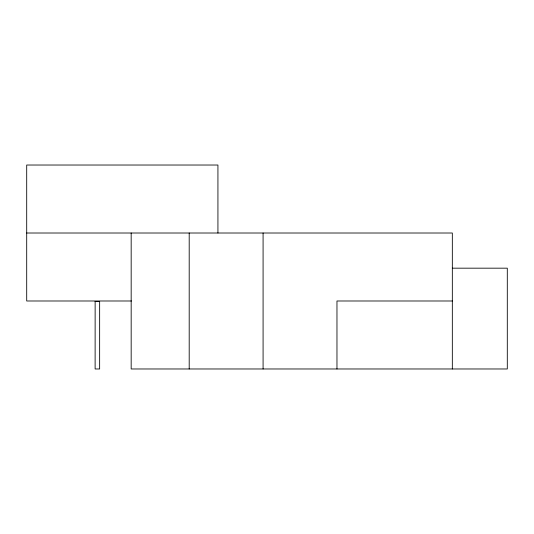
<?xml version="1.0" encoding="UTF-8"?>
<svg xmlns="http://www.w3.org/2000/svg" width="534" height="534" viewBox="0 0 534 534"><rect width="100%" height="100%" fill="white"/><g stroke="black" fill="none" stroke-linecap="round" stroke-linejoin="round"><path stroke-width="0.8" d="M26.7 233.011L452.331 233.011L452.331 368.974M452.331 268.175L507.3 268.175L507.3 368.974L131.17 368.974L131.17 233.011M131.464 300.989L26.7 300.989L26.7 165.026L217.932 165.026L217.932 233.011M452.331 300.989L336.967 300.989L336.967 368.974M263.082 233.011L263.082 368.974M189.196 233.011L189.196 368.974M95.139 301.436L95.119 368.974L99.644 368.974L99.651 301.436L95.125 301.436"/></g></svg>
